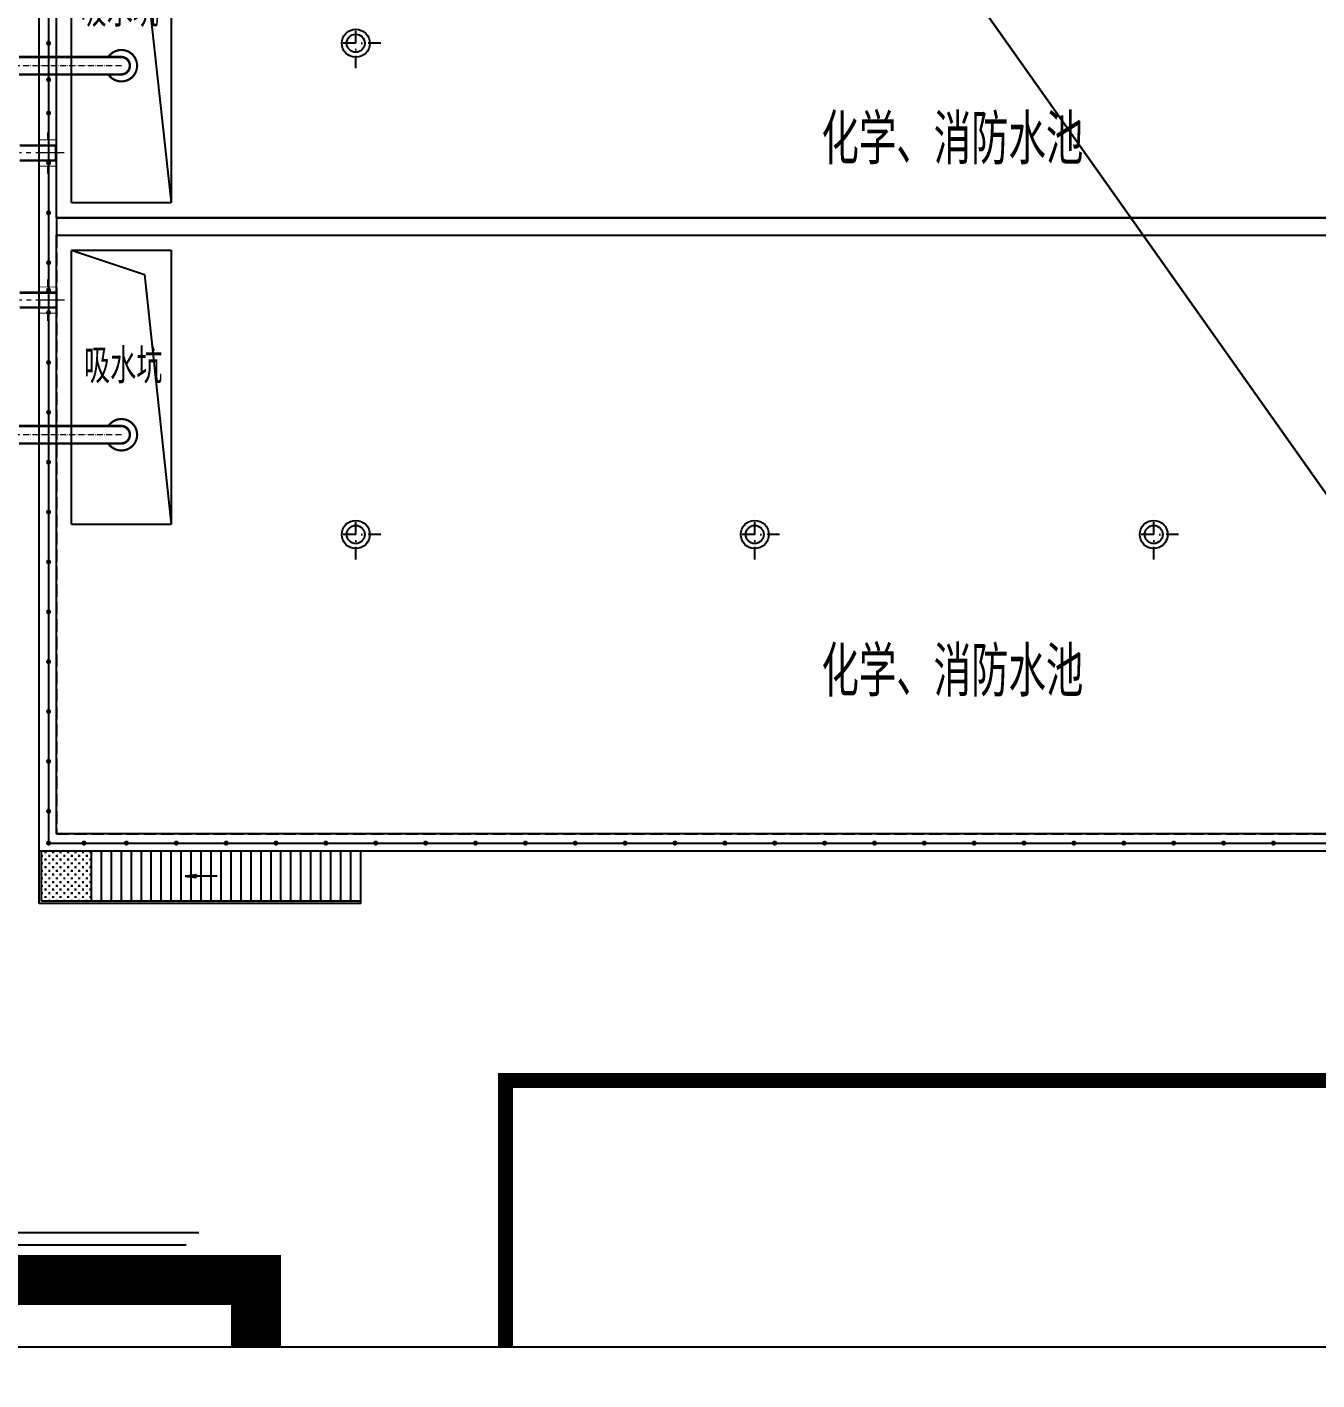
# Model space of a CAD drawing. Header units: millimetres. Extents: x -437359 to 106527, y -82378 to 117612.
# Drawn here: x -408092 to -382228, y -7844 to 19284 of the extents above; entities that cross this region are included whole.
import ezdxf
from ezdxf.enums import TextEntityAlignment as Align

# ---------------------------------------------------------------- set-up
doc = ezdxf.new("R2010")
doc.units = ezdxf.units.MM
for name, pattern in [('ACAD_ISO05W100', [33, 24, -3, 0, -3, 0, -3]), ('ACAD_ISO10W100', [18.5, 12, -3, 0.5, -3]), ('CENTER2', [28.575, 19.05, -3.175, 3.175, -3.175]), ('DASH', [0.35, 0.25, -0.1]), ('DASHDOT', [1, 0.5, -0.25, 0, -0.25])]:
    doc.linetypes.add(name, pattern=pattern)
for name, color, linetype in [('1---冷却塔', 7, 'Continuous'), ('1--构筑物', 3, 'Continuous'), ('Z-本期建构筑物', 4, 'Continuous'), ('图层1', 7, 'Continuous'), ('栏杆', 2, 'Continuous'), ('水管', 4, 'Continuous'), ('预埋件', 1, 'Continuous')]:
    doc.layers.add(name, color=color, linetype=linetype)
doc.layers.add('中心线', color=1, linetype='ACAD_ISO10W100', lineweight=5)
doc.layers.add('电缆通道', color=3, linetype='Continuous', lineweight=30)
doc.styles.add('HZXT', font='geditxt.shx', dxfattribs={"width": 0.72, "bigfont": 'hzfs_1.shx'})
doc.styles.add('STYLE1', font='geditxt.shx', dxfattribs={"width": 0.7, "bigfont": 'hzfs_1.shx'})

# ---------------------------------------------------------------- blocks, each defined once
blk = doc.blocks.new('A$C3E227F65')
for points in [[(0, 12350), (0, 25050), (36700, 25050), (36700, 12350)], [(36700, 12700), (36700, 0), (0, 0), (0, 12700)]]:
    blk.add_lwpolyline(points)
at = {"layer": '1---冷却塔', "color": 1, "linetype": 'ACAD_ISO05W100', "lineweight": -2, "ltscale": 0.05}
for points in [[(350, 24700), (36350, 24700), (36350, 12700), (350, 12700)], [(350, 12350), (36350, 12350), (36350, 350), (350, 350)]]:
    blk.add_lwpolyline(points, close=True, dxfattribs=at)
blk.add_lwpolyline([(350, 12700), (36350, 12700)], dxfattribs=at)
blk = doc.blocks.new('qsc')
at = {"layer": '栏杆'}
h = blk.add_hatch(dxfattribs=at)
h.set_pattern_fill('CROSS', color=1, scale=300, angle=-90, style=0)
h.set_pattern_definition([(90, (389980.81, -795728.544), (75, 75), [37.5, -112.5]), (360, (389962.06, -795709.794), (75, -75), [37.5, -112.5])])
h.paths.add_polyline_path([(273915, 69237), (273915, 68237), (272915, 68237), (272915, 69237)])
h = blk.add_hatch(color=1, dxfattribs=at)
h.paths.add_polyline_path([(275791, 68737), (276013, 68737), (276013, 68707)])
h.paths.add_polyline_path([(276013, 68737), (275791, 68737), (276013, 68767)])
for p, q in [((274981, 87061), (275515, 82237)), ((273515, 81287), (274981, 80799)), ((274981, 80799), (275515, 75787))]:
    blk.add_line(p, q)
at = {"layer": '1---冷却塔', "color": 1, "linetype": 'ACAD_ISO05W100', "lineweight": -2, "ltscale": 0.05}
for points in [[(273515, 87737), (275515, 87737), (275515, 82237), (273515, 82237)], [(273515, 81287), (275515, 81287), (275515, 75787), (273515, 75787)]]:
    blk.add_lwpolyline(points, close=True, dxfattribs=at)
at = {"layer": '1--构筑物', "linetype": 'DASH', "ltscale": 1000}
for p, q in [((273215, 81587), (309215, 81587)), ((273215, 81587), (273215, 69587)), ((273215, 69587), (309215, 69587))]:
    blk.add_line(p, q, dxfattribs=at)
at = {"layer": '中心线', "linetype": 'ACAD_ISO10W100', "ltscale": 10}
for p, q in [((274515, 84987), (272022, 84987)), ((274515, 77587), (272022, 77587))]:
    blk.add_line(p, q, dxfattribs=at)
at = {"layer": '中心线', "color": 1, "linetype": 'CENTER2', "ltscale": 30}
for p, q in [((273369, 83237), (272474, 83237)), ((273374, 80287), (272474, 80287))]:
    blk.add_line(p, q, dxfattribs=at)
at = {"layer": '栏杆'}
for p, q in [((273055, 94112), (273055, 69399)), ((273055, 69399), (309615, 69399)), ((275791, 68737), (276013, 68767)), ((276434, 68737), (275791, 68737)), ((276013, 68767), (276013, 68737))]:
    blk.add_line(p, q, dxfattribs=at)
at = {"layer": '栏杆', "color": 1}
for p, q in [((272865, 68187), (272865, 69237)), ((272915, 68237), (272915, 69237)), ((273915, 68237), (273915, 69237)), ((273915, 68237), (273915, 69237)), ((274115, 68237), (274115, 69237)), ((274315, 68237), (274315, 69237)), ((274515, 68237), (274515, 69237)), ((274715, 68237), (274715, 69237)), ((274915, 68237), (274915, 69237)), ((275115, 68237), (275115, 69237)), ((275315, 68237), (275315, 69237)), ((275515, 68237), (275515, 69237)), ((275715, 68237), (275715, 69237)), ((275915, 68237), (275915, 69237)), ((276115, 68237), (276115, 69237)), ((276315, 68237), (276315, 69237)), ((276515, 68237), (276515, 69237)), ((276715, 68237), (276715, 69237)), ((276915, 68237), (276915, 69237)), ((277115, 68237), (277115, 69237)), ((277315, 68237), (277315, 69237)), ((277515, 68237), (277515, 69237)), ((277715, 68237), (277715, 69237)), ((277915, 68237), (277915, 69237)), ((278115, 68237), (278115, 69237)), ((278315, 68237), (278315, 69237)), ((278515, 68237), (278515, 69237)), ((278715, 68237), (278715, 69237)), ((278915, 68237), (278915, 69237)), ((279115, 68237), (279115, 69237)), ((279315, 68187), (279315, 69237)), ((275791, 68737), (276013, 68707)), ((276013, 68707), (276013, 68737)), ((279315, 68187), (272865, 68187)), ((279315, 68237), (272915, 68237))]:
    blk.add_line(p, q, dxfattribs=at)
at = {"layer": '栏杆', "const_width": 50}
for points in [[(273080, 85437, 1), (273030, 85437, 1)], [(273080, 84707, 1), (273030, 84707, 1)], [(273080, 84037, 1), (273030, 84037, 1)], [(273080, 83037, 1), (273030, 83037, 1)], [(273080, 82037, 1), (273030, 82037, 1)], [(273080, 82037, 1), (273030, 82037, 1)], [(273080, 81037, 1), (273030, 81037, 1)], [(273080, 80487, -1), (273030, 80487, -1)], [(273080, 80037, 1), (273030, 80037, 1)], [(273080, 79037, 1), (273030, 79037, 1)], [(273080, 79037, 1), (273030, 79037, 1)], [(273080, 78037, 1), (273030, 78037, 1)], [(273080, 77037, 1), (273030, 77037, 1)], [(273080, 76037, 1), (273030, 76037, 1)], [(273080, 76037, 1), (273030, 76037, 1)], [(273080, 75037, 1), (273030, 75037, 1)], [(273080, 74037, 1), (273030, 74037, 1)], [(273080, 73037, 1), (273030, 73037, 1)], [(273080, 73037, 1), (273030, 73037, 1)], [(273080, 72037, 1), (273030, 72037, 1)], [(273080, 71037, 1), (273030, 71037, 1)], [(273080, 70037, 1), (273030, 70037, 1)], [(273080, 70037, 1), (273030, 70037, 1)], [(273080, 69399, 1), (273030, 69399, 1)], [(273080, 69399, 1), (273030, 69399, 1)], [(273740, 69399, -1), (273790, 69399, -1)], [(274590, 69399, -1), (274640, 69399, -1)], [(275590, 69399, -1), (275640, 69399, -1)], [(276590, 69399, -1), (276640, 69399, -1)], [(277590, 69399, -1), (277640, 69399, -1)], [(278590, 69399, -1), (278640, 69399, -1)], [(279590, 69399, -1), (279640, 69399, -1)], [(280590, 69399, -1), (280640, 69399, -1)], [(281590, 69399, -1), (281640, 69399, -1)], [(282590, 69399, -1), (282640, 69399, -1)], [(283590, 69399, -1), (283640, 69399, -1)], [(284590, 69399, -1), (284640, 69399, -1)], [(285590, 69399, -1), (285640, 69399, -1)], [(286590, 69399, -1), (286640, 69399, -1)], [(287590, 69399, -1), (287640, 69399, -1)], [(288590, 69399, -1), (288640, 69399, -1)], [(289590, 69399, -1), (289640, 69399, -1)], [(290590, 69399, -1), (290640, 69399, -1)], [(291590, 69399, -1), (291640, 69399, -1)], [(292590, 69399, -1), (292640, 69399, -1)], [(293590, 69399, -1), (293640, 69399, -1)], [(294590, 69399, -1), (294640, 69399, -1)], [(295590, 69399, -1), (295640, 69399, -1)], [(296590, 69399, -1), (296640, 69399, -1)], [(297590, 69399, -1), (297640, 69399, -1)]]:
    blk.add_lwpolyline(points, format="xyb", close=True, dxfattribs=at)
at = {"layer": '水管'}
for p, q in [((273215, 81937), (273215, 81587)), ((272865, 80287), (272865, 80137))]:
    blk.add_line(p, q, dxfattribs=at)
at = {"layer": '水管', "const_width": 50}
for points in [[(272463, 85162), (274515, 85162)], [(272463, 84812), (274515, 84812)], [(272474, 83387), (273215, 83387)], [(273201, 83387), (273201, 83087)], [(272474, 83087), (273215, 83087)], [(272474, 80437), (273215, 80437)], [(273215, 80437), (273215, 80137)], [(272474, 80137), (273215, 80137)], [(272463, 77762), (274515, 77762)], [(272463, 77412), (274515, 77412)]]:
    blk.add_lwpolyline(points, dxfattribs=at)
at = {"layer": '水管'}
for points, const_width in [([(274515, 84672, 1), (274515, 85302, 0.250492), (274253, 85162, 0.250492)], 43.8), ([(274515, 85162, -0.406405), (274685, 84987, -0.406677), (274515, 84812, -1.793516)], 50), ([(274253, 84812, 0.250492), (274515, 84672)], 43.8), ([(274515, 77272, 1), (274515, 77902, 0.250492), (274253, 77762, 0.250492)], 43.8), ([(274515, 77762, -0.406405), (274685, 77587, -0.406677), (274515, 77412, -1.793516)], 50), ([(274253, 77412, 0.250492), (274515, 77272)], 43.8)]:
    blk.add_lwpolyline(points, format="xyb", dxfattribs=dict(at, const_width=const_width))
at = {"layer": '预埋件', "color": 2, "linetype": 'DASHDOT', "ltscale": 500}
for p, q in [((279215, 84937), (279215, 85936)), ((279714, 85437), (278715, 85437)), ((279215, 75087), (279215, 76086)), ((287215, 75087), (287215, 76086)), ((295215, 75087), (295215, 76086)), ((279714, 75587), (278715, 75587)), ((287714, 75587), (286715, 75587)), ((295714, 75587), (294715, 75587))]:
    blk.add_line(p, q, dxfattribs=at)
at = {"layer": '预埋件'}
for points, const_width in [([(273040, 83654), (273040, 83499)], 35), ([(272865, 83499), (273215, 83499)], 17.5), ([(272865, 82974), (273215, 82974)], 17.5), ([(273040, 82974), (273040, 82820)], 35), ([(273040, 80704), (273040, 80549)], 35), ([(272865, 80549), (273215, 80549)], 17.5), ([(272865, 80024), (273215, 80024)], 17.5), ([(273040, 80024), (273040, 79870)], 35)]:
    blk.add_lwpolyline(points, dxfattribs=dict(at, const_width=const_width))
at = {"layer": '预埋件', "color": 3}
for centre, radius in [((279215, 85437), 281), ((279215, 85437), 181), ((279215, 75587), 281), ((279215, 75587), 181), ((287215, 75587), 281), ((287215, 75587), 181), ((295215, 75587), 281), ((295215, 75587), 181)]:
    blk.add_circle(centre, radius, dxfattribs=at)
at = {"layer": '水管'}
blk.add_blockref('A$C3E227F65', (272865, 69237), dxfattribs=at)
at = {"layer": '图层1', "color": 2, "linetype": 'ByBlock', "ltscale": 100, "style": 'HZXT', "width": 0.75}
for p in [(273693, 85767), (273763, 78618)]:
    blk.add_text('吸水坑', height=700, dxfattribs=at).set_placement(p)

msp = doc.modelspace()

# ---------------------------------------------------------------- linework, layer by layer
at = {"ltscale": 50}
for p, q in [((-404650.6, -4891.4), (-420600.6, -4891.4)), ((-404900.6, -5141.4), (-420600.6, -5141.4))]:
    msp.add_line(p, q, dxfattribs=at)
msp.add_lwpolyline([(-434900.9, 86581), (-360699.9, 86581), (-360699.9, -7183.5), (-434900.9, -7183.5)], close=True)
at = {"color": 37, "linetype": 'DASH', "ltscale": 12, "const_width": 300}
msp.add_lwpolyline([(-369500.6, -7183.5), (-369500.6, -1841.4), (-398500.6, -1841.4), (-398500.6, -7183.5)], dxfattribs=at)
at = {"layer": 'Z-本期建构筑物'}
msp.add_line((-419500.6, -6241.4), (-406000.6, -6241.4), dxfattribs=at)
at = {"layer": 'Z-本期建构筑物', "const_width": 1000}
msp.add_lwpolyline([(-403500.6, -7183.5), (-403500.6, -5841.4), (-421500.6, -5841.4), (-421500.6, -7183.5)], dxfattribs=at)
at = {"layer": '电缆通道'}
msp.add_line((-437359.2, 88125.2), (-353259.2, -30774.8), dxfattribs=at)

# ---------------------------------------------------------------- block references
at = {"layer": '水管'}
msp.add_blockref('qsc', (-680715.3, -66478.3), dxfattribs=at)

# ---------------------------------------------------------------- texts
at = {"color": 0, "ltscale": 0.8, "style": 'STYLE1', "width": 0.75}
for p in [(-389537.5, 17087.1), (-389537.5, 6416.5)]:
    msp.add_text('化学、消防水池', height=1000, dxfattribs=at).set_placement(p, align=Align.MIDDLE)

doc.saveas('drawing.dxf')
